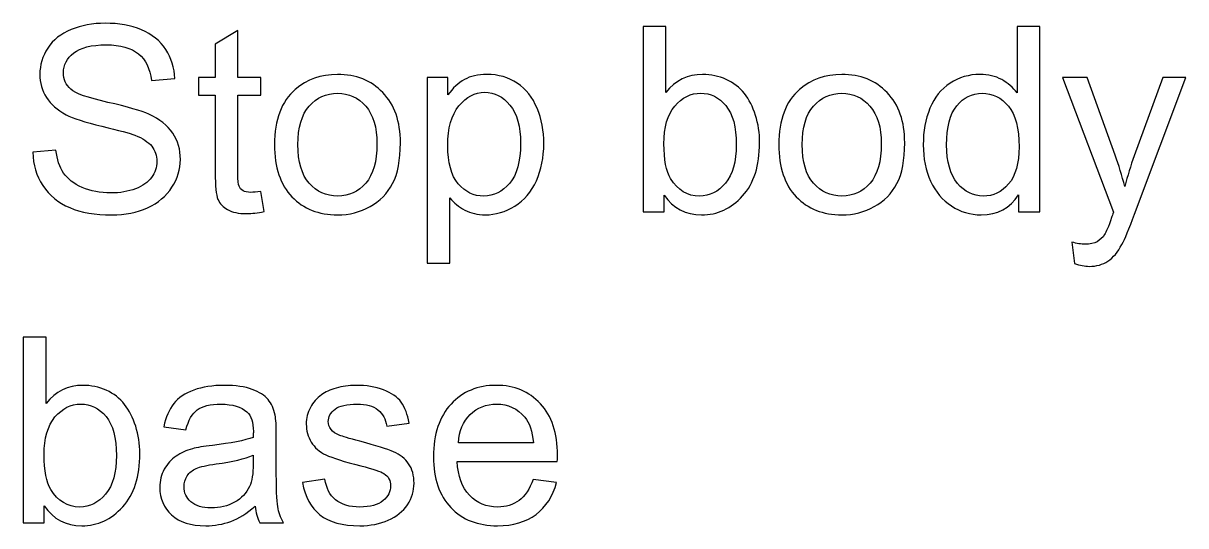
# Model space of a CAD drawing. Header units: centimetres. Extents: x -233 to -82, y 123 to 153.
# Drawn here: x -166.102 to -164.52, y 136.771 to 137.455 of the extents above; entities that cross this region are included whole.
import ezdxf

# ---------------------------------------------------------------- set-up
doc = ezdxf.new("R2010")
doc.units = ezdxf.units.CM
doc.header["$MEASUREMENT"] = 0
doc.layers.add('layer 1', color=7, linetype='Continuous')

msp = doc.modelspace()

# ---------------------------------------------------------------- linework, layer by layer
at = {"layer": 'layer 1'}
for points, knots in [([(-166.0895, 137.27908), (-166.0895, 137.27908), (-166.0579, 137.28188), (-166.0579, 137.28188), (-166.0579, 137.28188), (-166.0564, 137.26918), (-166.053, 137.25888), (-166.0475, 137.25078), (-166.0475, 137.25078), (-166.042, 137.24268), (-166.0336, 137.23618), (-166.0221, 137.23118), (-166.0221, 137.23118), (-166.0106, 137.22618), (-165.9977, 137.22368), (-165.9833, 137.22368), (-165.9833, 137.22368), (-165.9706, 137.22368), (-165.9593, 137.22558), (-165.9495, 137.22938), (-165.9495, 137.22938), (-165.9398, 137.23308), (-165.9325, 137.23828), (-165.9277, 137.24488), (-165.9277, 137.24488), (-165.923, 137.25148), (-165.9206, 137.25868), (-165.9206, 137.26658), (-165.9206, 137.26658), (-165.9206, 137.27448), (-165.9229, 137.28138), (-165.9275, 137.28728), (-165.9275, 137.28728), (-165.9321, 137.29318), (-165.9397, 137.29818), (-165.9503, 137.30218), (-165.9503, 137.30218), (-165.957, 137.30488), (-165.972, 137.30898), (-165.9952, 137.31458), (-165.9952, 137.31458), (-166.0184, 137.32008), (-166.0347, 137.32538), (-166.044, 137.33028), (-166.044, 137.33028), (-166.0561, 137.33658), (-166.065, 137.34448), (-166.0709, 137.35378), (-166.0709, 137.35378), (-166.0768, 137.36308), (-166.0798, 137.37358), (-166.0798, 137.38518), (-166.0798, 137.38518), (-166.0798, 137.39798), (-166.0762, 137.40988), (-166.0689, 137.42098), (-166.0689, 137.42098), (-166.0617, 137.43208), (-166.0511, 137.44048), (-166.0372, 137.44618), (-166.0372, 137.44618), (-166.0233, 137.45188), (-166.0079, 137.45478), (-165.9909, 137.45478), (-165.9909, 137.45478), (-165.9722, 137.45478), (-165.9557, 137.45178), (-165.9414, 137.44578), (-165.9414, 137.44578), (-165.9271, 137.43968), (-165.9161, 137.43088), (-165.9084, 137.41918), (-165.9084, 137.41918), (-165.9007, 137.40748), (-165.8966, 137.39418), (-165.896, 137.37938), (-165.896, 137.37938), (-165.896, 137.37938), (-165.928, 137.37698), (-165.928, 137.37698), (-165.928, 137.37698), (-165.9297, 137.39288), (-165.9356, 137.40498), (-165.9455, 137.41318), (-165.9455, 137.41318), (-165.9554, 137.42128), (-165.9701, 137.42538), (-165.9895, 137.42538), (-165.9895, 137.42538), (-166.0098, 137.42538), (-166.0245, 137.42168), (-166.0337, 137.41428), (-166.0337, 137.41428), (-166.043, 137.40688), (-166.0476, 137.39798), (-166.0476, 137.38748), (-166.0476, 137.38748), (-166.0476, 137.37838), (-166.0443, 137.37098), (-166.0378, 137.36508), (-166.0378, 137.36508), (-166.0313, 137.35918), (-166.0145, 137.35318), (-165.9874, 137.34708), (-165.9874, 137.34708), (-165.9603, 137.34098), (-165.9416, 137.33558), (-165.9315, 137.33098), (-165.9315, 137.33098), (-165.9168, 137.32418), (-165.9059, 137.31558), (-165.8989, 137.30518), (-165.8989, 137.30518), (-165.8919, 137.29478), (-165.8884, 137.28278), (-165.8884, 137.26928), (-165.8884, 137.26928), (-165.8884, 137.25588), (-165.8922, 137.24328), (-165.8999, 137.23138), (-165.8999, 137.23138), (-165.9076, 137.21948), (-165.9187, 137.21018), (-165.9331, 137.20358), (-165.9331, 137.20358), (-165.9475, 137.19698), (-165.9637, 137.19368), (-165.9818, 137.19368), (-165.9818, 137.19368), (-166.0047, 137.19368), (-166.0238, 137.19698), (-166.0392, 137.20368), (-166.0392, 137.20368), (-166.0547, 137.21038), (-166.0668, 137.22038), (-166.0756, 137.23378), (-166.0756, 137.23378), (-166.0844, 137.24708), (-166.089, 137.26218), (-166.0895, 137.27908)], [0, 0, 0, 0, 0.0277778, 0.0277778, 0.0277778, 0.0277778, 0.0555556, 0.0555556, 0.0555556, 0.0555556, 0.0833333, 0.0833333, 0.0833333, 0.0833333, 0.1111111, 0.1111111, 0.1111111, 0.1111111, 0.1388889, 0.1388889, 0.1388889, 0.1388889, 0.1666667, 0.1666667, 0.1666667, 0.1666667, 0.1944444, 0.1944444, 0.1944444, 0.1944444, 0.2222222, 0.2222222, 0.2222222, 0.2222222, 0.25, 0.25, 0.25, 0.25, 0.2777778, 0.2777778, 0.2777778, 0.2777778, 0.3055556, 0.3055556, 0.3055556, 0.3055556, 0.3333333, 0.3333333, 0.3333333, 0.3333333, 0.3611111, 0.3611111, 0.3611111, 0.3611111, 0.3888889, 0.3888889, 0.3888889, 0.3888889, 0.4166667, 0.4166667, 0.4166667, 0.4166667, 0.4444444, 0.4444444, 0.4444444, 0.4444444, 0.4722222, 0.4722222, 0.4722222, 0.4722222, 0.5, 0.5, 0.5, 0.5, 0.5277778, 0.5277778, 0.5277778, 0.5277778, 0.5555556, 0.5555556, 0.5555556, 0.5555556, 0.5833333, 0.5833333, 0.5833333, 0.5833333, 0.6111111, 0.6111111, 0.6111111, 0.6111111, 0.6388889, 0.6388889, 0.6388889, 0.6388889, 0.6666667, 0.6666667, 0.6666667, 0.6666667, 0.6944444, 0.6944444, 0.6944444, 0.6944444, 0.7222222, 0.7222222, 0.7222222, 0.7222222, 0.75, 0.75, 0.75, 0.75, 0.7777778, 0.7777778, 0.7777778, 0.7777778, 0.8055556, 0.8055556, 0.8055556, 0.8055556, 0.8333333, 0.8333333, 0.8333333, 0.8333333, 0.8611111, 0.8611111, 0.8611111, 0.8611111, 0.8888889, 0.8888889, 0.8888889, 0.8888889, 0.9166667, 0.9166667, 0.9166667, 0.9166667, 0.9444444, 0.9444444, 0.9444444, 0.9444444, 1, 1, 1, 1]), ([(-165.779, 137.22568), (-165.779, 137.22568), (-165.7746, 137.19828), (-165.7746, 137.19828), (-165.7746, 137.19828), (-165.7833, 137.19648), (-165.7911, 137.19558), (-165.798, 137.19558), (-165.798, 137.19558), (-165.8093, 137.19558), (-165.818, 137.19738), (-165.8242, 137.20098), (-165.8242, 137.20098), (-165.8304, 137.20448), (-165.8348, 137.20918), (-165.8373, 137.21498), (-165.8373, 137.21498), (-165.8398, 137.22078), (-165.8411, 137.23298), (-165.8411, 137.25158), (-165.8411, 137.25158), (-165.8411, 137.25158), (-165.8411, 137.35678), (-165.8411, 137.35678), (-165.8411, 137.35678), (-165.8411, 137.35678), (-165.8638, 137.35678), (-165.8638, 137.35678), (-165.8638, 137.35678), (-165.8638, 137.35678), (-165.8638, 137.38088), (-165.8638, 137.38088), (-165.8638, 137.38088), (-165.8638, 137.38088), (-165.8411, 137.38088), (-165.8411, 137.38088), (-165.8411, 137.38088), (-165.8411, 137.38088), (-165.8411, 137.42618), (-165.8411, 137.42618), (-165.8411, 137.42618), (-165.8411, 137.42618), (-165.8102, 137.44478), (-165.8102, 137.44478), (-165.8102, 137.44478), (-165.8102, 137.44478), (-165.8102, 137.38088), (-165.8102, 137.38088), (-165.8102, 137.38088), (-165.8102, 137.38088), (-165.779, 137.38088), (-165.779, 137.38088), (-165.779, 137.38088), (-165.779, 137.38088), (-165.779, 137.35678), (-165.779, 137.35678), (-165.779, 137.35678), (-165.779, 137.35678), (-165.8102, 137.35678), (-165.8102, 137.35678), (-165.8102, 137.35678), (-165.8102, 137.35678), (-165.8102, 137.24978), (-165.8102, 137.24978), (-165.8102, 137.24978), (-165.8102, 137.24098), (-165.8097, 137.23528), (-165.8086, 137.23278), (-165.8086, 137.23278), (-165.8075, 137.23028), (-165.8057, 137.22828), (-165.8032, 137.22678), (-165.8032, 137.22678), (-165.8007, 137.22528), (-165.7972, 137.22448), (-165.7927, 137.22448), (-165.7927, 137.22448), (-165.7892, 137.22448), (-165.7847, 137.22488), (-165.779, 137.22568)], [0, 0, 0, 0, 0.047619, 0.047619, 0.047619, 0.047619, 0.0952381, 0.0952381, 0.0952381, 0.0952381, 0.1428571, 0.1428571, 0.1428571, 0.1428571, 0.1904762, 0.1904762, 0.1904762, 0.1904762, 0.2380952, 0.2380952, 0.2380952, 0.2380952, 0.2857143, 0.2857143, 0.2857143, 0.2857143, 0.3333333, 0.3333333, 0.3333333, 0.3333333, 0.3809524, 0.3809524, 0.3809524, 0.3809524, 0.4285714, 0.4285714, 0.4285714, 0.4285714, 0.4761905, 0.4761905, 0.4761905, 0.4761905, 0.5238095, 0.5238095, 0.5238095, 0.5238095, 0.5714286, 0.5714286, 0.5714286, 0.5714286, 0.6190476, 0.6190476, 0.6190476, 0.6190476, 0.6666667, 0.6666667, 0.6666667, 0.6666667, 0.7142857, 0.7142857, 0.7142857, 0.7142857, 0.7619048, 0.7619048, 0.7619048, 0.7619048, 0.8095238, 0.8095238, 0.8095238, 0.8095238, 0.8571429, 0.8571429, 0.8571429, 0.8571429, 0.9047619, 0.9047619, 0.9047619, 0.9047619, 1, 1, 1, 1]), ([(-165.2298, 137.19798), (-165.2298, 137.19798), (-165.2585, 137.19798), (-165.2585, 137.19798), (-165.2585, 137.19798), (-165.2585, 137.19798), (-165.2585, 137.45048), (-165.2585, 137.45048), (-165.2585, 137.45048), (-165.2585, 137.45048), (-165.2275, 137.45048), (-165.2275, 137.45048), (-165.2275, 137.45048), (-165.2275, 137.45048), (-165.2275, 137.36038), (-165.2275, 137.36038), (-165.2275, 137.36038), (-165.2144, 137.37688), (-165.1977, 137.38508), (-165.1774, 137.38508), (-165.1774, 137.38508), (-165.1661, 137.38508), (-165.1555, 137.38278), (-165.1454, 137.37828), (-165.1454, 137.37828), (-165.1354, 137.37378), (-165.1271, 137.36738), (-165.1206, 137.35918), (-165.1206, 137.35918), (-165.1141, 137.35088), (-165.1091, 137.34098), (-165.1054, 137.32938), (-165.1054, 137.32938), (-165.1017, 137.31778), (-165.0999, 137.30538), (-165.0999, 137.29218), (-165.0999, 137.29218), (-165.0999, 137.26088), (-165.1076, 137.23668), (-165.1231, 137.21958), (-165.1231, 137.21958), (-165.1386, 137.20248), (-165.1572, 137.19388), (-165.1789, 137.19388), (-165.1789, 137.19388), (-165.2005, 137.19388), (-165.2175, 137.20288), (-165.2298, 137.22088), (-165.2298, 137.22088), (-165.2298, 137.22088), (-165.2298, 137.19798), (-165.2298, 137.19798)], [0, 0, 0, 0, 0.0714286, 0.0714286, 0.0714286, 0.0714286, 0.1428571, 0.1428571, 0.1428571, 0.1428571, 0.2142857, 0.2142857, 0.2142857, 0.2142857, 0.2857143, 0.2857143, 0.2857143, 0.2857143, 0.3571429, 0.3571429, 0.3571429, 0.3571429, 0.4285714, 0.4285714, 0.4285714, 0.4285714, 0.5, 0.5, 0.5, 0.5, 0.5714286, 0.5714286, 0.5714286, 0.5714286, 0.6428571, 0.6428571, 0.6428571, 0.6428571, 0.7142857, 0.7142857, 0.7142857, 0.7142857, 0.7857143, 0.7857143, 0.7857143, 0.7857143, 0.8571429, 0.8571429, 0.8571429, 0.8571429, 1, 1, 1, 1]), ([(-164.7473, 137.19798), (-164.7473, 137.19798), (-164.7473, 137.22108), (-164.7473, 137.22108), (-164.7473, 137.22108), (-164.7589, 137.20298), (-164.7759, 137.19388), (-164.7984, 137.19388), (-164.7984, 137.19388), (-164.813, 137.19388), (-164.8264, 137.19788), (-164.8386, 137.20598), (-164.8386, 137.20598), (-164.8509, 137.21398), (-164.8603, 137.22518), (-164.867, 137.23958), (-164.867, 137.23958), (-164.8737, 137.25398), (-164.8771, 137.27058), (-164.8771, 137.28928), (-164.8771, 137.28928), (-164.8771, 137.30758), (-164.8741, 137.32408), (-164.868, 137.33898), (-164.868, 137.33898), (-164.8619, 137.35388), (-164.8528, 137.36528), (-164.8406, 137.37318), (-164.8406, 137.37318), (-164.8285, 137.38108), (-164.8149, 137.38508), (-164.7998, 137.38508), (-164.7998, 137.38508), (-164.7888, 137.38508), (-164.779, 137.38278), (-164.7703, 137.37808), (-164.7703, 137.37808), (-164.7617, 137.37338), (-164.7547, 137.36738), (-164.7493, 137.35988), (-164.7493, 137.35988), (-164.7493, 137.35988), (-164.7493, 137.45048), (-164.7493, 137.45048), (-164.7493, 137.45048), (-164.7493, 137.45048), (-164.7185, 137.45048), (-164.7185, 137.45048), (-164.7185, 137.45048), (-164.7185, 137.45048), (-164.7185, 137.19798), (-164.7185, 137.19798), (-164.7185, 137.19798), (-164.7185, 137.19798), (-164.7473, 137.19798), (-164.7473, 137.19798)], [0, 0, 0, 0, 0.0666667, 0.0666667, 0.0666667, 0.0666667, 0.1333333, 0.1333333, 0.1333333, 0.1333333, 0.2, 0.2, 0.2, 0.2, 0.2666667, 0.2666667, 0.2666667, 0.2666667, 0.3333333, 0.3333333, 0.3333333, 0.3333333, 0.4, 0.4, 0.4, 0.4, 0.4666667, 0.4666667, 0.4666667, 0.4666667, 0.5333333, 0.5333333, 0.5333333, 0.5333333, 0.6, 0.6, 0.6, 0.6, 0.6666667, 0.6666667, 0.6666667, 0.6666667, 0.7333333, 0.7333333, 0.7333333, 0.7333333, 0.8, 0.8, 0.8, 0.8, 0.8666667, 0.8666667, 0.8666667, 0.8666667, 1, 1, 1, 1]), ([(-165.7603, 137.28948), (-165.7603, 137.32338), (-165.7509, 137.34838), (-165.732, 137.36468), (-165.732, 137.36468), (-165.7163, 137.37828), (-165.6971, 137.38508), (-165.6745, 137.38508), (-165.6745, 137.38508), (-165.6494, 137.38508), (-165.6288, 137.37688), (-165.6128, 137.36038), (-165.6128, 137.36038), (-165.5969, 137.34388), (-165.5889, 137.32108), (-165.5889, 137.29208), (-165.5889, 137.29208), (-165.5889, 137.26848), (-165.5924, 137.24998), (-165.5995, 137.23648), (-165.5995, 137.23648), (-165.6066, 137.22298), (-165.6168, 137.21258), (-165.6303, 137.20508), (-165.6303, 137.20508), (-165.6438, 137.19758), (-165.6586, 137.19388), (-165.6745, 137.19388), (-165.6745, 137.19388), (-165.7001, 137.19388), (-165.7208, 137.20208), (-165.7366, 137.21848), (-165.7366, 137.21848), (-165.7524, 137.23488), (-165.7603, 137.25858), (-165.7603, 137.28948)], [0, 0, 0, 0, 0.1, 0.1, 0.1, 0.1, 0.2, 0.2, 0.2, 0.2, 0.3, 0.3, 0.3, 0.3, 0.4, 0.4, 0.4, 0.4, 0.5, 0.5, 0.5, 0.5, 0.6, 0.6, 0.6, 0.6, 0.7, 0.7, 0.7, 0.7, 0.8, 0.8, 0.8, 0.8, 1, 1, 1, 1]), ([(-165.5525, 137.12788), (-165.5525, 137.12788), (-165.5525, 137.38088), (-165.5525, 137.38088), (-165.5525, 137.38088), (-165.5525, 137.38088), (-165.5243, 137.38088), (-165.5243, 137.38088), (-165.5243, 137.38088), (-165.5243, 137.38088), (-165.5243, 137.35718), (-165.5243, 137.35718), (-165.5243, 137.35718), (-165.5176, 137.36648), (-165.5101, 137.37338), (-165.5017, 137.37808), (-165.5017, 137.37808), (-165.4934, 137.38278), (-165.4832, 137.38508), (-165.4712, 137.38508), (-165.4712, 137.38508), (-165.4556, 137.38508), (-165.4418, 137.38108), (-165.4299, 137.37308), (-165.4299, 137.37308), (-165.418, 137.36498), (-165.4089, 137.35368), (-165.4028, 137.33898), (-165.4028, 137.33898), (-165.3967, 137.32428), (-165.3937, 137.30828), (-165.3937, 137.29078), (-165.3937, 137.29078), (-165.3937, 137.27208), (-165.3971, 137.25528), (-165.4038, 137.24028), (-165.4038, 137.24028), (-165.4105, 137.22528), (-165.4203, 137.21378), (-165.4331, 137.20588), (-165.4331, 137.20588), (-165.4459, 137.19788), (-165.4594, 137.19388), (-165.4735, 137.19388), (-165.4735, 137.19388), (-165.4838, 137.19388), (-165.4931, 137.19608), (-165.5013, 137.20048), (-165.5013, 137.20048), (-165.5095, 137.20478), (-165.5162, 137.21028), (-165.5215, 137.21688), (-165.5215, 137.21688), (-165.5215, 137.21688), (-165.5215, 137.12788), (-165.5215, 137.12788), (-165.5215, 137.12788), (-165.5215, 137.12788), (-165.5525, 137.12788), (-165.5525, 137.12788)], [0, 0, 0, 0, 0.0625, 0.0625, 0.0625, 0.0625, 0.125, 0.125, 0.125, 0.125, 0.1875, 0.1875, 0.1875, 0.1875, 0.25, 0.25, 0.25, 0.25, 0.3125, 0.3125, 0.3125, 0.3125, 0.375, 0.375, 0.375, 0.375, 0.4375, 0.4375, 0.4375, 0.4375, 0.5, 0.5, 0.5, 0.5, 0.5625, 0.5625, 0.5625, 0.5625, 0.625, 0.625, 0.625, 0.625, 0.6875, 0.6875, 0.6875, 0.6875, 0.75, 0.75, 0.75, 0.75, 0.8125, 0.8125, 0.8125, 0.8125, 0.875, 0.875, 0.875, 0.875, 1, 1, 1, 1]), ([(-165.0737, 137.28948), (-165.0737, 137.32338), (-165.0643, 137.34838), (-165.0454, 137.36468), (-165.0454, 137.36468), (-165.0297, 137.37828), (-165.0105, 137.38508), (-164.9879, 137.38508), (-164.9879, 137.38508), (-164.9628, 137.38508), (-164.9422, 137.37688), (-164.9262, 137.36038), (-164.9262, 137.36038), (-164.9103, 137.34388), (-164.9023, 137.32108), (-164.9023, 137.29208), (-164.9023, 137.29208), (-164.9023, 137.26848), (-164.9058, 137.24998), (-164.9129, 137.23648), (-164.9129, 137.23648), (-164.92, 137.22298), (-164.9302, 137.21258), (-164.9437, 137.20508), (-164.9437, 137.20508), (-164.9572, 137.19758), (-164.972, 137.19388), (-164.9879, 137.19388), (-164.9879, 137.19388), (-165.0135, 137.19388), (-165.0342, 137.20208), (-165.05, 137.21848), (-165.05, 137.21848), (-165.0658, 137.23488), (-165.0737, 137.25858), (-165.0737, 137.28948)], [0, 0, 0, 0, 0.1, 0.1, 0.1, 0.1, 0.2, 0.2, 0.2, 0.2, 0.3, 0.3, 0.3, 0.3, 0.4, 0.4, 0.4, 0.4, 0.5, 0.5, 0.5, 0.5, 0.6, 0.6, 0.6, 0.6, 0.7, 0.7, 0.7, 0.7, 0.8, 0.8, 0.8, 0.8, 1, 1, 1, 1]), ([(-164.6711, 137.12748), (-164.6711, 137.12748), (-164.6746, 137.15668), (-164.6746, 137.15668), (-164.6746, 137.15668), (-164.6678, 137.15478), (-164.6619, 137.15388), (-164.6568, 137.15388), (-164.6568, 137.15388), (-164.6499, 137.15388), (-164.6444, 137.15498), (-164.6403, 137.15728), (-164.6403, 137.15728), (-164.6362, 137.15958), (-164.6328, 137.16288), (-164.6301, 137.16698), (-164.6301, 137.16698), (-164.6282, 137.17008), (-164.625, 137.17778), (-164.6207, 137.19008), (-164.6207, 137.19008), (-164.6201, 137.19178), (-164.6192, 137.19438), (-164.6179, 137.19768), (-164.6179, 137.19768), (-164.6179, 137.19768), (-164.6873, 137.38088), (-164.6873, 137.38088), (-164.6873, 137.38088), (-164.6873, 137.38088), (-164.6539, 137.38088), (-164.6539, 137.38088), (-164.6539, 137.38088), (-164.6539, 137.38088), (-164.6158, 137.27498), (-164.6158, 137.27498), (-164.6158, 137.27498), (-164.6109, 137.26148), (-164.6065, 137.24738), (-164.6026, 137.23258), (-164.6026, 137.23258), (-164.599, 137.24688), (-164.5947, 137.26078), (-164.5898, 137.27428), (-164.5898, 137.27428), (-164.5898, 137.27428), (-164.5507, 137.38088), (-164.5507, 137.38088), (-164.5507, 137.38088), (-164.5507, 137.38088), (-164.5197, 137.38088), (-164.5197, 137.38088), (-164.5197, 137.38088), (-164.5197, 137.38088), (-164.5893, 137.19488), (-164.5893, 137.19488), (-164.5893, 137.19488), (-164.5968, 137.17478), (-164.6026, 137.16098), (-164.6067, 137.15338), (-164.6067, 137.15338), (-164.6122, 137.14318), (-164.6185, 137.13568), (-164.6256, 137.13088), (-164.6256, 137.13088), (-164.6327, 137.12618), (-164.6412, 137.12378), (-164.6511, 137.12378), (-164.6511, 137.12378), (-164.6571, 137.12378), (-164.6638, 137.12498), (-164.6711, 137.12748)], [0, 0, 0, 0, 0.0526316, 0.0526316, 0.0526316, 0.0526316, 0.1052632, 0.1052632, 0.1052632, 0.1052632, 0.1578947, 0.1578947, 0.1578947, 0.1578947, 0.2105263, 0.2105263, 0.2105263, 0.2105263, 0.2631579, 0.2631579, 0.2631579, 0.2631579, 0.3157895, 0.3157895, 0.3157895, 0.3157895, 0.3684211, 0.3684211, 0.3684211, 0.3684211, 0.4210526, 0.4210526, 0.4210526, 0.4210526, 0.4736842, 0.4736842, 0.4736842, 0.4736842, 0.5263158, 0.5263158, 0.5263158, 0.5263158, 0.5789474, 0.5789474, 0.5789474, 0.5789474, 0.6315789, 0.6315789, 0.6315789, 0.6315789, 0.6842105, 0.6842105, 0.6842105, 0.6842105, 0.7368421, 0.7368421, 0.7368421, 0.7368421, 0.7894737, 0.7894737, 0.7894737, 0.7894737, 0.8421053, 0.8421053, 0.8421053, 0.8421053, 0.8947368, 0.8947368, 0.8947368, 0.8947368, 1, 1, 1, 1]), ([(-165.7284, 137.28948), (-165.7284, 137.26598), (-165.7233, 137.24848), (-165.7131, 137.23688), (-165.7131, 137.23688), (-165.7029, 137.22518), (-165.69, 137.21938), (-165.6745, 137.21938), (-165.6745, 137.21938), (-165.6591, 137.21938), (-165.6463, 137.22528), (-165.6361, 137.23698), (-165.6361, 137.23698), (-165.6259, 137.24868), (-165.6208, 137.26648), (-165.6208, 137.29048), (-165.6208, 137.29048), (-165.6208, 137.31308), (-165.6259, 137.33018), (-165.6362, 137.34188), (-165.6362, 137.34188), (-165.6465, 137.35358), (-165.6592, 137.35938), (-165.6745, 137.35938), (-165.6745, 137.35938), (-165.69, 137.35938), (-165.7029, 137.35358), (-165.7131, 137.34198), (-165.7131, 137.34198), (-165.7233, 137.33038), (-165.7284, 137.31288), (-165.7284, 137.28948)], [0, 0, 0, 0, 0.1111111, 0.1111111, 0.1111111, 0.1111111, 0.2222222, 0.2222222, 0.2222222, 0.2222222, 0.3333333, 0.3333333, 0.3333333, 0.3333333, 0.4444444, 0.4444444, 0.4444444, 0.4444444, 0.5555556, 0.5555556, 0.5555556, 0.5555556, 0.6666667, 0.6666667, 0.6666667, 0.6666667, 0.7777778, 0.7777778, 0.7777778, 0.7777778, 1, 1, 1, 1]), ([(-165.5245, 137.28838), (-165.5245, 137.26488), (-165.5197, 137.24748), (-165.5102, 137.23628), (-165.5102, 137.23628), (-165.5007, 137.22498), (-165.4891, 137.21938), (-165.4755, 137.21938), (-165.4755, 137.21938), (-165.4618, 137.21938), (-165.45, 137.22518), (-165.4401, 137.23688), (-165.4401, 137.23688), (-165.4303, 137.24848), (-165.4254, 137.26648), (-165.4254, 137.29098), (-165.4254, 137.29098), (-165.4254, 137.31428), (-165.4302, 137.33178), (-165.4398, 137.34338), (-165.4398, 137.34338), (-165.4494, 137.35498), (-165.4609, 137.36078), (-165.4742, 137.36078), (-165.4742, 137.36078), (-165.4874, 137.36078), (-165.4991, 137.35458), (-165.5092, 137.34228), (-165.5092, 137.34228), (-165.5194, 137.32988), (-165.5245, 137.31188), (-165.5245, 137.28838)], [0, 0, 0, 0, 0.1111111, 0.1111111, 0.1111111, 0.1111111, 0.2222222, 0.2222222, 0.2222222, 0.2222222, 0.3333333, 0.3333333, 0.3333333, 0.3333333, 0.4444444, 0.4444444, 0.4444444, 0.4444444, 0.5555556, 0.5555556, 0.5555556, 0.5555556, 0.6666667, 0.6666667, 0.6666667, 0.6666667, 0.7777778, 0.7777778, 0.7777778, 0.7777778, 1, 1, 1, 1]), ([(-165.2301, 137.29078), (-165.2301, 137.26888), (-165.2271, 137.25298), (-165.2211, 137.24328), (-165.2211, 137.24328), (-165.2114, 137.22738), (-165.1982, 137.21938), (-165.1815, 137.21938), (-165.1815, 137.21938), (-165.168, 137.21938), (-165.1563, 137.22528), (-165.1464, 137.23708), (-165.1464, 137.23708), (-165.1365, 137.24878), (-165.1316, 137.26628), (-165.1316, 137.28958), (-165.1316, 137.28958), (-165.1316, 137.31348), (-165.1363, 137.33118), (-165.1458, 137.34258), (-165.1458, 137.34258), (-165.1553, 137.35388), (-165.1667, 137.35958), (-165.1801, 137.35958), (-165.1801, 137.35958), (-165.1937, 137.35958), (-165.2054, 137.35368), (-165.2153, 137.34198), (-165.2153, 137.34198), (-165.2252, 137.33018), (-165.2301, 137.31308), (-165.2301, 137.29078)], [0, 0, 0, 0, 0.1111111, 0.1111111, 0.1111111, 0.1111111, 0.2222222, 0.2222222, 0.2222222, 0.2222222, 0.3333333, 0.3333333, 0.3333333, 0.3333333, 0.4444444, 0.4444444, 0.4444444, 0.4444444, 0.5555556, 0.5555556, 0.5555556, 0.5555556, 0.6666667, 0.6666667, 0.6666667, 0.6666667, 0.7777778, 0.7777778, 0.7777778, 0.7777778, 1, 1, 1, 1]), ([(-165.0418, 137.28948), (-165.0418, 137.26598), (-165.0367, 137.24848), (-165.0265, 137.23688), (-165.0265, 137.23688), (-165.0163, 137.22518), (-165.0034, 137.21938), (-164.9879, 137.21938), (-164.9879, 137.21938), (-164.9725, 137.21938), (-164.9597, 137.22528), (-164.9495, 137.23698), (-164.9495, 137.23698), (-164.9393, 137.24868), (-164.9342, 137.26648), (-164.9342, 137.29048), (-164.9342, 137.29048), (-164.9342, 137.31308), (-164.9393, 137.33018), (-164.9496, 137.34188), (-164.9496, 137.34188), (-164.9599, 137.35358), (-164.9726, 137.35938), (-164.9879, 137.35938), (-164.9879, 137.35938), (-165.0034, 137.35938), (-165.0163, 137.35358), (-165.0265, 137.34198), (-165.0265, 137.34198), (-165.0367, 137.33038), (-165.0418, 137.31288), (-165.0418, 137.28948)], [0, 0, 0, 0, 0.1111111, 0.1111111, 0.1111111, 0.1111111, 0.2222222, 0.2222222, 0.2222222, 0.2222222, 0.3333333, 0.3333333, 0.3333333, 0.3333333, 0.4444444, 0.4444444, 0.4444444, 0.4444444, 0.5555556, 0.5555556, 0.5555556, 0.5555556, 0.6666667, 0.6666667, 0.6666667, 0.6666667, 0.7777778, 0.7777778, 0.7777778, 0.7777778, 1, 1, 1, 1]), ([(-164.8453, 137.28928), (-164.8453, 137.26588), (-164.8403, 137.24838), (-164.8304, 137.23678), (-164.8304, 137.23678), (-164.8205, 137.22518), (-164.8089, 137.21938), (-164.7955, 137.21938), (-164.7955, 137.21938), (-164.782, 137.21938), (-164.7704, 137.22488), (-164.7609, 137.23598), (-164.7609, 137.23598), (-164.7514, 137.24708), (-164.7467, 137.26398), (-164.7467, 137.28668), (-164.7467, 137.28668), (-164.7467, 137.31178), (-164.7515, 137.33018), (-164.7612, 137.34188), (-164.7612, 137.34188), (-164.7709, 137.35358), (-164.7828, 137.35938), (-164.7969, 137.35938), (-164.7969, 137.35938), (-164.8106, 137.35938), (-164.8221, 137.35378), (-164.8314, 137.34248), (-164.8314, 137.34248), (-164.8407, 137.33118), (-164.8453, 137.31348), (-164.8453, 137.28928)], [0, 0, 0, 0, 0.1111111, 0.1111111, 0.1111111, 0.1111111, 0.2222222, 0.2222222, 0.2222222, 0.2222222, 0.3333333, 0.3333333, 0.3333333, 0.3333333, 0.4444444, 0.4444444, 0.4444444, 0.4444444, 0.5555556, 0.5555556, 0.5555556, 0.5555556, 0.6666667, 0.6666667, 0.6666667, 0.6666667, 0.7777778, 0.7777778, 0.7777778, 0.7777778, 1, 1, 1, 1]), ([(-166.0737, 136.77464), (-166.0737, 136.77464), (-166.1024, 136.77464), (-166.1024, 136.77464), (-166.1024, 136.77464), (-166.1024, 136.77464), (-166.1024, 137.02714), (-166.1024, 137.02714), (-166.1024, 137.02714), (-166.1024, 137.02714), (-166.0714, 137.02714), (-166.0714, 137.02714), (-166.0714, 137.02714), (-166.0714, 137.02714), (-166.0714, 136.93704), (-166.0714, 136.93704), (-166.0714, 136.93704), (-166.0583, 136.95354), (-166.0416, 136.96174), (-166.0213, 136.96174), (-166.0213, 136.96174), (-166.01, 136.96174), (-165.9994, 136.95944), (-165.9893, 136.95494), (-165.9893, 136.95494), (-165.9793, 136.95044), (-165.971, 136.94404), (-165.9645, 136.93584), (-165.9645, 136.93584), (-165.958, 136.92754), (-165.953, 136.91764), (-165.9493, 136.90604), (-165.9493, 136.90604), (-165.9456, 136.89444), (-165.9438, 136.88204), (-165.9438, 136.86884), (-165.9438, 136.86884), (-165.9438, 136.83754), (-165.9515, 136.81334), (-165.967, 136.79624), (-165.967, 136.79624), (-165.9825, 136.77914), (-166.0011, 136.77054), (-166.0228, 136.77054), (-166.0228, 136.77054), (-166.0444, 136.77054), (-166.0614, 136.77954), (-166.0737, 136.79754), (-166.0737, 136.79754), (-166.0737, 136.79754), (-166.0737, 136.77464), (-166.0737, 136.77464)], [0, 0, 0, 0, 0.0714286, 0.0714286, 0.0714286, 0.0714286, 0.1428571, 0.1428571, 0.1428571, 0.1428571, 0.2142857, 0.2142857, 0.2142857, 0.2142857, 0.2857143, 0.2857143, 0.2857143, 0.2857143, 0.3571429, 0.3571429, 0.3571429, 0.3571429, 0.4285714, 0.4285714, 0.4285714, 0.4285714, 0.5, 0.5, 0.5, 0.5, 0.5714286, 0.5714286, 0.5714286, 0.5714286, 0.6428571, 0.6428571, 0.6428571, 0.6428571, 0.7142857, 0.7142857, 0.7142857, 0.7142857, 0.7857143, 0.7857143, 0.7857143, 0.7857143, 0.8571429, 0.8571429, 0.8571429, 0.8571429, 1, 1, 1, 1]), ([(-165.7867, 136.79724), (-165.7982, 136.78744), (-165.8092, 136.78054), (-165.8198, 136.77654), (-165.8198, 136.77654), (-165.8305, 136.77254), (-165.8419, 136.77054), (-165.854, 136.77054), (-165.854, 136.77054), (-165.8741, 136.77054), (-165.8896, 136.77544), (-165.9004, 136.78524), (-165.9004, 136.78524), (-165.9112, 136.79504), (-165.9166, 136.80754), (-165.9166, 136.82284), (-165.9166, 136.82284), (-165.9166, 136.83184), (-165.9145, 136.84004), (-165.9104, 136.84744), (-165.9104, 136.84744), (-165.9063, 136.85484), (-165.901, 136.86074), (-165.8944, 136.86524), (-165.8944, 136.86524), (-165.8878, 136.86974), (-165.8804, 136.87314), (-165.8721, 136.87544), (-165.8721, 136.87544), (-165.866, 136.87704), (-165.8569, 136.87854), (-165.8446, 136.88004), (-165.8446, 136.88004), (-165.8195, 136.88304), (-165.8011, 136.88664), (-165.7893, 136.89074), (-165.7893, 136.89074), (-165.7892, 136.89504), (-165.7891, 136.89774), (-165.7891, 136.89884), (-165.7891, 136.89884), (-165.7891, 136.91144), (-165.792, 136.92034), (-165.7979, 136.92554), (-165.7979, 136.92554), (-165.8058, 136.93254), (-165.8176, 136.93604), (-165.8332, 136.93604), (-165.8332, 136.93604), (-165.8478, 136.93604), (-165.8586, 136.93354), (-165.8655, 136.92844), (-165.8655, 136.92844), (-165.8724, 136.92334), (-165.8776, 136.91424), (-165.8809, 136.90124), (-165.8809, 136.90124), (-165.8809, 136.90124), (-165.9112, 136.90534), (-165.9112, 136.90534), (-165.9112, 136.90534), (-165.9085, 136.91834), (-165.9039, 136.92884), (-165.8976, 136.93684), (-165.8976, 136.93684), (-165.8913, 136.94474), (-165.8821, 136.95094), (-165.8702, 136.95524), (-165.8702, 136.95524), (-165.8583, 136.95954), (-165.8444, 136.96174), (-165.8287, 136.96174), (-165.8287, 136.96174), (-165.8131, 136.96174), (-165.8004, 136.95994), (-165.7906, 136.95624), (-165.7906, 136.95624), (-165.7809, 136.95254), (-165.7737, 136.94784), (-165.7691, 136.94234), (-165.7691, 136.94234), (-165.7645, 136.93674), (-165.7613, 136.92974), (-165.7595, 136.92124), (-165.7595, 136.92124), (-165.7584, 136.91594), (-165.7579, 136.90644), (-165.7579, 136.89264), (-165.7579, 136.89264), (-165.7579, 136.89264), (-165.7579, 136.85134), (-165.7579, 136.85134), (-165.7579, 136.85134), (-165.7579, 136.82244), (-165.7572, 136.80424), (-165.7559, 136.79664), (-165.7559, 136.79664), (-165.7546, 136.78894), (-165.752, 136.78164), (-165.7481, 136.77464), (-165.7481, 136.77464), (-165.7481, 136.77464), (-165.7805, 136.77464), (-165.7805, 136.77464), (-165.7805, 136.77464), (-165.7837, 136.78104), (-165.7858, 136.78854), (-165.7867, 136.79724)], [0, 0, 0, 0, 0.0357143, 0.0357143, 0.0357143, 0.0357143, 0.0714286, 0.0714286, 0.0714286, 0.0714286, 0.1071429, 0.1071429, 0.1071429, 0.1071429, 0.1428571, 0.1428571, 0.1428571, 0.1428571, 0.1785714, 0.1785714, 0.1785714, 0.1785714, 0.2142857, 0.2142857, 0.2142857, 0.2142857, 0.25, 0.25, 0.25, 0.25, 0.2857143, 0.2857143, 0.2857143, 0.2857143, 0.3214286, 0.3214286, 0.3214286, 0.3214286, 0.3571429, 0.3571429, 0.3571429, 0.3571429, 0.3928571, 0.3928571, 0.3928571, 0.3928571, 0.4285714, 0.4285714, 0.4285714, 0.4285714, 0.4642857, 0.4642857, 0.4642857, 0.4642857, 0.5, 0.5, 0.5, 0.5, 0.5357143, 0.5357143, 0.5357143, 0.5357143, 0.5714286, 0.5714286, 0.5714286, 0.5714286, 0.6071429, 0.6071429, 0.6071429, 0.6071429, 0.6428571, 0.6428571, 0.6428571, 0.6428571, 0.6785714, 0.6785714, 0.6785714, 0.6785714, 0.7142857, 0.7142857, 0.7142857, 0.7142857, 0.75, 0.75, 0.75, 0.75, 0.7857143, 0.7857143, 0.7857143, 0.7857143, 0.8214286, 0.8214286, 0.8214286, 0.8214286, 0.8571429, 0.8571429, 0.8571429, 0.8571429, 0.8928571, 0.8928571, 0.8928571, 0.8928571, 0.9285714, 0.9285714, 0.9285714, 0.9285714, 1, 1, 1, 1]), ([(-165.7222, 136.82924), (-165.7222, 136.82924), (-165.6916, 136.83404), (-165.6916, 136.83404), (-165.6916, 136.83404), (-165.6899, 136.82174), (-165.6851, 136.81234), (-165.6772, 136.80584), (-165.6772, 136.80584), (-165.6693, 136.79934), (-165.6583, 136.79604), (-165.6442, 136.79604), (-165.6442, 136.79604), (-165.63, 136.79604), (-165.6194, 136.79894), (-165.6125, 136.80474), (-165.6125, 136.80474), (-165.6056, 136.81054), (-165.6022, 136.81734), (-165.6022, 136.82514), (-165.6022, 136.82514), (-165.6022, 136.83214), (-165.6052, 136.83764), (-165.6113, 136.84164), (-165.6113, 136.84164), (-165.6156, 136.84434), (-165.6261, 136.84784), (-165.643, 136.85214), (-165.643, 136.85214), (-165.6657, 136.85784), (-165.6815, 136.86284), (-165.6903, 136.86704), (-165.6903, 136.86704), (-165.6991, 136.87124), (-165.7058, 136.87704), (-165.7103, 136.88444), (-165.7103, 136.88444), (-165.7148, 136.89184), (-165.7171, 136.90004), (-165.7171, 136.90904), (-165.7171, 136.90904), (-165.7171, 136.91714), (-165.7152, 136.92474), (-165.7115, 136.93164), (-165.7115, 136.93164), (-165.7078, 136.93854), (-165.7027, 136.94434), (-165.6962, 136.94894), (-165.6962, 136.94894), (-165.6914, 136.95254), (-165.6848, 136.95554), (-165.6765, 136.95804), (-165.6765, 136.95804), (-165.6682, 136.96054), (-165.6592, 136.96174), (-165.6497, 136.96174), (-165.6497, 136.96174), (-165.6354, 136.96174), (-165.6228, 136.95964), (-165.6119, 136.95554), (-165.6119, 136.95554), (-165.601, 136.95144), (-165.593, 136.94584), (-165.5878, 136.93874), (-165.5878, 136.93874), (-165.5827, 136.93164), (-165.5791, 136.92224), (-165.5772, 136.91034), (-165.5772, 136.91034), (-165.5772, 136.91034), (-165.6075, 136.90624), (-165.6075, 136.90624), (-165.6075, 136.90624), (-165.6089, 136.91564), (-165.6129, 136.92304), (-165.6195, 136.92834), (-165.6195, 136.92834), (-165.6261, 136.93364), (-165.6354, 136.93624), (-165.6475, 136.93624), (-165.6475, 136.93624), (-165.6617, 136.93624), (-165.6718, 136.93394), (-165.6779, 136.92924), (-165.6779, 136.92924), (-165.684, 136.92454), (-165.6871, 136.91894), (-165.6871, 136.91264), (-165.6871, 136.91264), (-165.6871, 136.90854), (-165.6858, 136.90494), (-165.6833, 136.90174), (-165.6833, 136.90174), (-165.6808, 136.89844), (-165.6768, 136.89564), (-165.6714, 136.89354), (-165.6714, 136.89354), (-165.6683, 136.89234), (-165.6592, 136.88964), (-165.644, 136.88554), (-165.644, 136.88554), (-165.6221, 136.87964), (-165.6068, 136.87494), (-165.5981, 136.87124), (-165.5981, 136.87124), (-165.5894, 136.86754), (-165.5826, 136.86204), (-165.5777, 136.85494), (-165.5777, 136.85494), (-165.5728, 136.84784), (-165.5703, 136.83894), (-165.5703, 136.82834), (-165.5703, 136.82834), (-165.5703, 136.81804), (-165.5733, 136.80834), (-165.5793, 136.79924), (-165.5793, 136.79924), (-165.5854, 136.79014), (-165.5941, 136.78304), (-165.6054, 136.77804), (-165.6054, 136.77804), (-165.6168, 136.77304), (-165.6297, 136.77054), (-165.644, 136.77054), (-165.644, 136.77054), (-165.6678, 136.77054), (-165.6859, 136.77544), (-165.6984, 136.78534), (-165.6984, 136.78534), (-165.7109, 136.79524), (-165.7188, 136.80984), (-165.7222, 136.82924)], [0, 0, 0, 0, 0.0294118, 0.0294118, 0.0294118, 0.0294118, 0.0588235, 0.0588235, 0.0588235, 0.0588235, 0.0882353, 0.0882353, 0.0882353, 0.0882353, 0.1176471, 0.1176471, 0.1176471, 0.1176471, 0.1470588, 0.1470588, 0.1470588, 0.1470588, 0.1764706, 0.1764706, 0.1764706, 0.1764706, 0.2058824, 0.2058824, 0.2058824, 0.2058824, 0.2352941, 0.2352941, 0.2352941, 0.2352941, 0.2647059, 0.2647059, 0.2647059, 0.2647059, 0.2941176, 0.2941176, 0.2941176, 0.2941176, 0.3235294, 0.3235294, 0.3235294, 0.3235294, 0.3529412, 0.3529412, 0.3529412, 0.3529412, 0.3823529, 0.3823529, 0.3823529, 0.3823529, 0.4117647, 0.4117647, 0.4117647, 0.4117647, 0.4411765, 0.4411765, 0.4411765, 0.4411765, 0.4705882, 0.4705882, 0.4705882, 0.4705882, 0.5, 0.5, 0.5, 0.5, 0.5294118, 0.5294118, 0.5294118, 0.5294118, 0.5588235, 0.5588235, 0.5588235, 0.5588235, 0.5882353, 0.5882353, 0.5882353, 0.5882353, 0.6176471, 0.6176471, 0.6176471, 0.6176471, 0.6470588, 0.6470588, 0.6470588, 0.6470588, 0.6764706, 0.6764706, 0.6764706, 0.6764706, 0.7058824, 0.7058824, 0.7058824, 0.7058824, 0.7352941, 0.7352941, 0.7352941, 0.7352941, 0.7647059, 0.7647059, 0.7647059, 0.7647059, 0.7941176, 0.7941176, 0.7941176, 0.7941176, 0.8235294, 0.8235294, 0.8235294, 0.8235294, 0.8529412, 0.8529412, 0.8529412, 0.8529412, 0.8823529, 0.8823529, 0.8823529, 0.8823529, 0.9117647, 0.9117647, 0.9117647, 0.9117647, 0.9411765, 0.9411765, 0.9411765, 0.9411765, 1, 1, 1, 1]), ([(-165.4082, 136.83354), (-165.4082, 136.83354), (-165.3762, 136.82954), (-165.3762, 136.82954), (-165.3762, 136.82954), (-165.3813, 136.81084), (-165.3906, 136.79634), (-165.4043, 136.78604), (-165.4043, 136.78604), (-165.418, 136.77574), (-165.4354, 136.77054), (-165.4566, 136.77054), (-165.4566, 136.77054), (-165.4834, 136.77054), (-165.5046, 136.77874), (-165.5203, 136.79524), (-165.5203, 136.79524), (-165.536, 136.81174), (-165.5438, 136.83484), (-165.5438, 136.86454), (-165.5438, 136.86454), (-165.5438, 136.89534), (-165.5359, 136.91924), (-165.52, 136.93624), (-165.52, 136.93624), (-165.5041, 136.95324), (-165.4836, 136.96174), (-165.4583, 136.96174), (-165.4583, 136.96174), (-165.4339, 136.96174), (-165.4139, 136.95344), (-165.3984, 136.93674), (-165.3984, 136.93674), (-165.3829, 136.92004), (-165.3751, 136.89664), (-165.3751, 136.86644), (-165.3751, 136.86644), (-165.3751, 136.86464), (-165.3752, 136.86184), (-165.3753, 136.85814), (-165.3753, 136.85814), (-165.3753, 136.85814), (-165.5117, 136.85814), (-165.5117, 136.85814), (-165.5117, 136.85814), (-165.5106, 136.83804), (-165.5049, 136.82274), (-165.4947, 136.81204), (-165.4947, 136.81204), (-165.4845, 136.80134), (-165.4717, 136.79604), (-165.4564, 136.79604), (-165.4564, 136.79604), (-165.4451, 136.79604), (-165.4354, 136.79904), (-165.4273, 136.80504), (-165.4273, 136.80504), (-165.4193, 136.81094), (-165.4129, 136.82044), (-165.4082, 136.83354)], [0, 0, 0, 0, 0.0625, 0.0625, 0.0625, 0.0625, 0.125, 0.125, 0.125, 0.125, 0.1875, 0.1875, 0.1875, 0.1875, 0.25, 0.25, 0.25, 0.25, 0.3125, 0.3125, 0.3125, 0.3125, 0.375, 0.375, 0.375, 0.375, 0.4375, 0.4375, 0.4375, 0.4375, 0.5, 0.5, 0.5, 0.5, 0.5625, 0.5625, 0.5625, 0.5625, 0.625, 0.625, 0.625, 0.625, 0.6875, 0.6875, 0.6875, 0.6875, 0.75, 0.75, 0.75, 0.75, 0.8125, 0.8125, 0.8125, 0.8125, 0.875, 0.875, 0.875, 0.875, 1, 1, 1, 1]), ([(-166.074, 136.86744), (-166.074, 136.84554), (-166.071, 136.82964), (-166.065, 136.81994), (-166.065, 136.81994), (-166.0553, 136.80404), (-166.0421, 136.79604), (-166.0254, 136.79604), (-166.0254, 136.79604), (-166.0119, 136.79604), (-166.0002, 136.80194), (-165.9903, 136.81374), (-165.9903, 136.81374), (-165.9804, 136.82544), (-165.9755, 136.84294), (-165.9755, 136.86624), (-165.9755, 136.86624), (-165.9755, 136.89014), (-165.9802, 136.90784), (-165.9897, 136.91924), (-165.9897, 136.91924), (-165.9992, 136.93054), (-166.0106, 136.93624), (-166.024, 136.93624), (-166.024, 136.93624), (-166.0376, 136.93624), (-166.0493, 136.93034), (-166.0592, 136.91864), (-166.0592, 136.91864), (-166.0691, 136.90684), (-166.074, 136.88974), (-166.074, 136.86744)], [0, 0, 0, 0, 0.1111111, 0.1111111, 0.1111111, 0.1111111, 0.2222222, 0.2222222, 0.2222222, 0.2222222, 0.3333333, 0.3333333, 0.3333333, 0.3333333, 0.4444444, 0.4444444, 0.4444444, 0.4444444, 0.5555556, 0.5555556, 0.5555556, 0.5555556, 0.6666667, 0.6666667, 0.6666667, 0.6666667, 0.7777778, 0.7777778, 0.7777778, 0.7777778, 1, 1, 1, 1]), ([(-165.51, 136.88364), (-165.51, 136.88364), (-165.4079, 136.88364), (-165.4079, 136.88364), (-165.4079, 136.88364), (-165.4092, 136.89904), (-165.4131, 136.91064), (-165.4196, 136.91834), (-165.4196, 136.91834), (-165.4295, 136.93024), (-165.4423, 136.93624), (-165.458, 136.93624), (-165.458, 136.93624), (-165.4723, 136.93624), (-165.4842, 136.93144), (-165.4939, 136.92194), (-165.4939, 136.92194), (-165.5036, 136.91244), (-165.509, 136.89964), (-165.51, 136.88364)], [0, 0, 0, 0, 0.1666667, 0.1666667, 0.1666667, 0.1666667, 0.3333333, 0.3333333, 0.3333333, 0.3333333, 0.5, 0.5, 0.5, 0.5, 0.6666667, 0.6666667, 0.6666667, 0.6666667, 1, 1, 1, 1]), ([(-165.7893, 136.86644), (-165.8005, 136.86184), (-165.8174, 136.85794), (-165.8399, 136.85474), (-165.8399, 136.85474), (-165.8526, 136.85284), (-165.8616, 136.85084), (-165.8669, 136.84854), (-165.8669, 136.84854), (-165.8722, 136.84624), (-165.8763, 136.84294), (-165.8792, 136.83854), (-165.8792, 136.83854), (-165.8821, 136.83404), (-165.8835, 136.82914), (-165.8835, 136.82374), (-165.8835, 136.82374), (-165.8835, 136.81544), (-165.8804, 136.80864), (-165.8741, 136.80314), (-165.8741, 136.80314), (-165.8678, 136.79764), (-165.8587, 136.79484), (-165.8466, 136.79484), (-165.8466, 136.79484), (-165.8347, 136.79484), (-165.824, 136.79744), (-165.8147, 136.80264), (-165.8147, 136.80264), (-165.8054, 136.80784), (-165.7986, 136.81494), (-165.7943, 136.82404), (-165.7943, 136.82404), (-165.791, 136.83104), (-165.7893, 136.84134), (-165.7893, 136.85504), (-165.7893, 136.85504), (-165.7893, 136.85504), (-165.7893, 136.86644), (-165.7893, 136.86644)], [0, 0, 0, 0, 0.0909091, 0.0909091, 0.0909091, 0.0909091, 0.1818182, 0.1818182, 0.1818182, 0.1818182, 0.2727273, 0.2727273, 0.2727273, 0.2727273, 0.3636364, 0.3636364, 0.3636364, 0.3636364, 0.4545455, 0.4545455, 0.4545455, 0.4545455, 0.5454545, 0.5454545, 0.5454545, 0.5454545, 0.6363636, 0.6363636, 0.6363636, 0.6363636, 0.7272727, 0.7272727, 0.7272727, 0.7272727, 0.8181818, 0.8181818, 0.8181818, 0.8181818, 1, 1, 1, 1])]:
    msp.add_open_spline(points, degree=3, knots=knots, dxfattribs=at)

doc.saveas('drawing.dxf')
